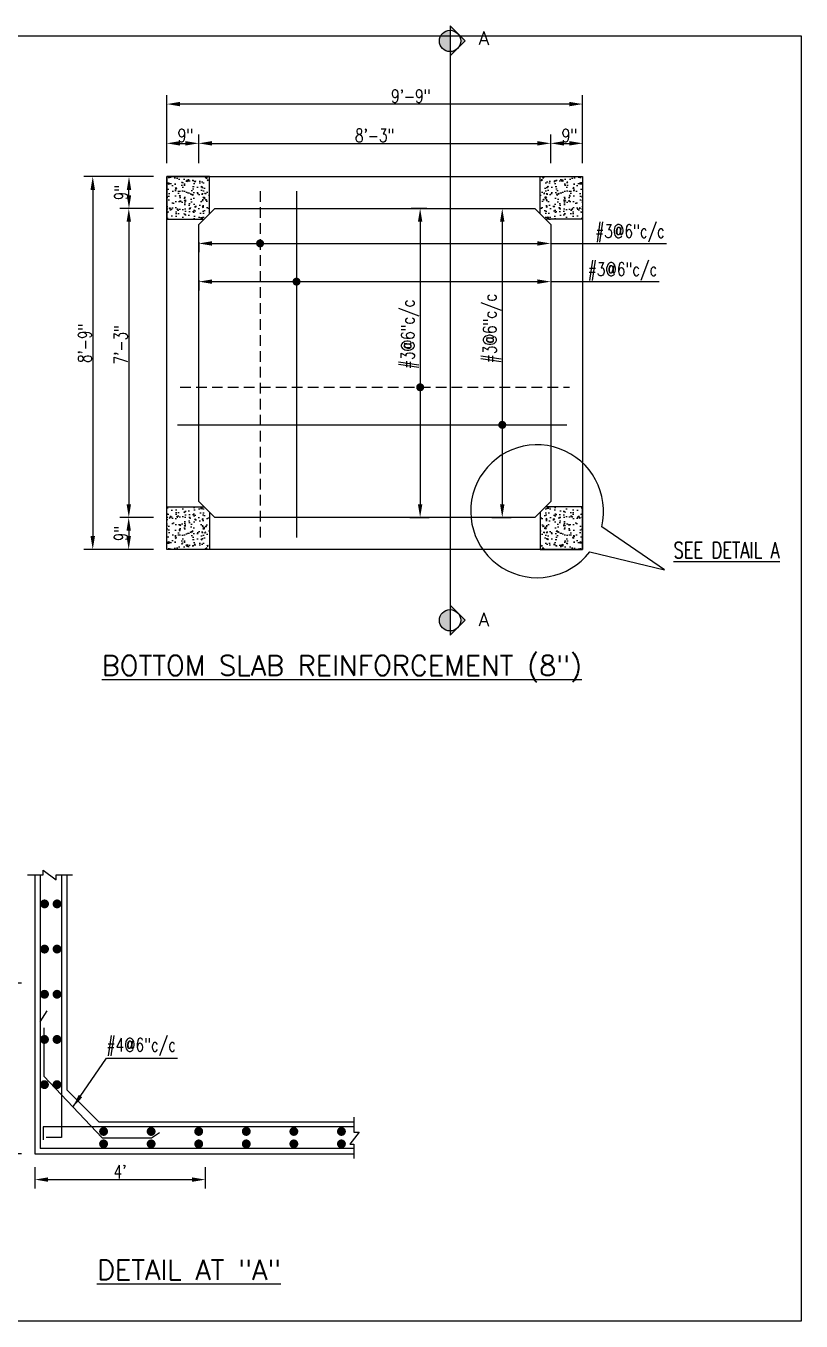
# Model space of a CAD drawing. Header units: inches. Extents: x 25283 to 26425, y 13929 to 14660.
# Drawn here: x 25988 to 26425, y 13929 to 14659 of the extents above; entities that cross this region are included whole.
import ezdxf

# ---------------------------------------------------------------- set-up
doc = ezdxf.new("R2010")
doc.units = ezdxf.units.IN
doc.header["$LTSCALE"] = 4
doc.header["$MEASUREMENT"] = 0
doc.linetypes.add('DASHED', pattern=[0.75, 0.5, -0.25])
for name, color, linetype in [('DIM', 2, 'Continuous'), ('DIM3', 4, 'Continuous'), ('HATCH', 1, 'Continuous'), ('STEEL', 6, 'Continuous'), ('TEXT', 7, 'Continuous'), ('TEXT-DIM', 4, 'Continuous'), ('WALL', 12, 'Continuous')]:
    doc.layers.add(name, color=color, linetype=linetype)
doc.styles.get("Standard").update_dxf_attribs({"font": 'romans.shx', "width": 0.75})
doc.dimstyles.get("Standard").update_dxf_attribs({"dimscale": 6, "dimtxt": 1.5, "dimasz": 1.5, "dimexe": 1, "dimexo": 1.5, "dimgap": 0, "dimtad": 1, "dimdec": 1, "dimzin": 0, "dimdsep": 46, "dimlunit": 4, "dimtxsty": 'Standard', "dimcen": 0.09, "dimclrd": 256, "dimclre": 256, "dimclrt": 256, "dimadec": 0, "dimazin": 0, "dimtfac": 1, "dimtdec": 1, "dimtmove": 0, "dimatfit": 3, "dimfxl": 0, "dimtolj": 1, "dimtzin": 0, "dimlwd": -1, "dimlwe": -1, "dimarcsym": 0})

# ---------------------------------------------------------------- blocks, each defined once
blk = doc.blocks.new('*D3')
at = {"layer": 'Defpoints', "color": 0, "transparency": 16777216}
for p in [(26085.7, 14523.26), (26283.99, 14524.29), (26085.7, 14515.01)]:
    blk.add_point(p, dxfattribs=at)
at = {"layer": 'DIM', "transparency": 16777216}
for p, q in [((26085.7, 14515.76), (26085.7, 14510.01)), ((26093.2, 14515.01), (26276.49, 14515.01)), ((26283.99, 14516.79), (26283.99, 14510.01)), ((26283.99, 14515.01), (26345.04, 14515.01))]:
    blk.add_line(p, q, dxfattribs=at)
for points in [[(26093.2, 14516.26), (26093.2, 14513.76), (26085.7, 14515.01)], [(26276.49, 14516.26), (26276.49, 14513.76), (26283.99, 14515.01)]]:
    blk.add_solid(points, dxfattribs=at)
at = {"layer": 'DIM', "transparency": 16777216, "insert": (26324.42, 14520.72), "char_height": 7.5, "attachment_point": 5}
blk.add_mtext('\\A1;#3@6"c/c', dxfattribs=at)
blk = doc.blocks.new('*D4')
at = {"layer": 'Defpoints', "color": 0, "transparency": 16777216}
for p in [(26238.16, 14556.21), (26243.36, 14382.12), (26256.7, 14382.12)]:
    blk.add_point(p, dxfattribs=at)
at = {"layer": 'DIM', "transparency": 16777216}
for p, q in [((26245.66, 14556.21), (26261.7, 14556.21)), ((26256.7, 14548.71), (26256.7, 14389.62)), ((26250.86, 14382.12), (26261.7, 14382.12))]:
    blk.add_line(p, q, dxfattribs=at)
for points in [[(26255.45, 14548.71), (26257.95, 14548.71), (26256.7, 14556.21)], [(26255.45, 14389.62), (26257.95, 14389.62), (26256.7, 14382.12)]]:
    blk.add_solid(points, dxfattribs=at)
at = {"layer": 'DIM', "transparency": 16777216, "insert": (26250.99, 14488.63), "char_height": 7.5, "attachment_point": 5, "rotation": 90}
blk.add_mtext('\\A1;#3@6"c/c', dxfattribs=at)
blk = doc.blocks.new('*D9')
at = {"layer": 'Defpoints', "color": 0, "transparency": 16777216}
for p in [(26085.7, 14544.78), (26283.99, 14545.54), (26085.7, 14536.53)]:
    blk.add_point(p, dxfattribs=at)
at = {"layer": 'DIM', "transparency": 16777216}
for p, q in [((26085.7, 14537.28), (26085.7, 14531.53)), ((26093.2, 14536.53), (26276.49, 14536.53)), ((26283.99, 14538.04), (26283.99, 14531.53)), ((26283.99, 14536.53), (26349.25, 14536.53))]:
    blk.add_line(p, q, dxfattribs=at)
for points in [[(26093.2, 14537.78), (26093.2, 14535.28), (26085.7, 14536.53)], [(26276.49, 14537.78), (26276.49, 14535.28), (26283.99, 14536.53)]]:
    blk.add_solid(points, dxfattribs=at)
at = {"layer": 'DIM', "transparency": 16777216, "insert": (26328.63, 14542.24), "char_height": 7.5, "attachment_point": 5}
blk.add_mtext('\\A1;#3@6"c/c', dxfattribs=at)
blk = doc.blocks.new('*D10')
at = {"layer": 'Defpoints', "color": 0, "transparency": 16777216}
for p in [(26221.67, 14556.21), (26197.11, 14382.12), (26210.45, 14382.12)]:
    blk.add_point(p, dxfattribs=at)
at = {"layer": 'DIM', "transparency": 16777216}
for p, q in [((26214.17, 14556.21), (26205.45, 14556.21)), ((26210.45, 14548.71), (26210.45, 14389.62)), ((26204.61, 14382.12), (26215.45, 14382.12))]:
    blk.add_line(p, q, dxfattribs=at)
for points in [[(26209.2, 14548.71), (26211.7, 14548.71), (26210.45, 14556.21)], [(26209.2, 14389.62), (26211.7, 14389.62), (26210.45, 14382.12)]]:
    blk.add_solid(points, dxfattribs=at)
at = {"layer": 'DIM', "transparency": 16777216, "insert": (26204.74, 14485.33), "char_height": 7.5, "attachment_point": 5, "rotation": 90}
blk.add_mtext('\\A1;#3@6"c/c', dxfattribs=at)
blk = doc.blocks.new('*D25')
at = {"layer": 'Defpoints', "color": 0, "transparency": 16777216}
for p in [(26067.7, 14615.04), (26067.7, 14574.21), (26301.99, 14574.21)]:
    blk.add_point(p, dxfattribs=at)
at = {"layer": 'DIM', "transparency": 16777216}
for p, q in [((26067.7, 14581.71), (26067.7, 14620.04)), ((26301.99, 14581.71), (26301.99, 14620.04)), ((26294.49, 14615.04), (26075.2, 14615.04))]:
    blk.add_line(p, q, dxfattribs=at)
for points in [[(26075.2, 14616.29), (26075.2, 14613.79), (26067.7, 14615.04)], [(26294.49, 14616.29), (26294.49, 14613.79), (26301.99, 14615.04)]]:
    blk.add_solid(points, dxfattribs=at)
at = {"layer": 'DIM', "transparency": 16777216, "insert": (26205.17, 14619.5), "char_height": 7.5, "attachment_point": 5}
blk.add_mtext('\\A1;9\'-9"', dxfattribs=at)
blk = doc.blocks.new('*D24')
at = {"layer": 'Defpoints', "color": 0, "transparency": 16777216}
for p in [(26067.7, 14574.21), (26026.03, 14364.12), (26067.7, 14364.12)]:
    blk.add_point(p, dxfattribs=at)
at = {"layer": 'DIM', "transparency": 16777216}
for p, q in [((26060.2, 14574.21), (26021.03, 14574.21)), ((26026.03, 14566.71), (26026.03, 14371.62)), ((26060.2, 14364.12), (26021.03, 14364.12))]:
    blk.add_line(p, q, dxfattribs=at)
for points in [[(26024.78, 14566.71), (26027.28, 14566.71), (26026.03, 14574.21)], [(26024.78, 14371.62), (26027.28, 14371.62), (26026.03, 14364.12)]]:
    blk.add_solid(points, dxfattribs=at)
at = {"layer": 'DIM', "transparency": 16777216, "insert": (26021.57, 14480.28), "char_height": 7.5, "attachment_point": 5, "rotation": 90}
blk.add_mtext('\\A1;8\'-9"', dxfattribs=at)
blk = doc.blocks.new('*D31')
at = {"layer": 'Defpoints', "color": 0, "transparency": 16777216}
for p in [(26085.7, 14592.92), (26067.7, 14574.21), (26085.7, 14574.21)]:
    blk.add_point(p, dxfattribs=at)
at = {"layer": 'DIM', "transparency": 16777216}
for p, q in [((26067.7, 14581.71), (26067.7, 14597.92)), ((26085.7, 14581.71), (26085.7, 14597.92)), ((26075.2, 14592.92), (26078.2, 14592.92))]:
    blk.add_line(p, q, dxfattribs=at)
for points in [[(26075.2, 14594.17), (26075.2, 14591.67), (26067.7, 14592.92)], [(26078.2, 14594.17), (26078.2, 14591.67), (26085.7, 14592.92)]]:
    blk.add_solid(points, dxfattribs=at)
at = {"layer": 'DIM', "transparency": 16777216, "insert": (26078.2, 14597.38), "char_height": 7.5, "attachment_point": 5}
blk.add_mtext('\\A1;9"', dxfattribs=at)
blk = doc.blocks.new('*D32')
at = {"layer": 'Defpoints', "color": 0, "transparency": 16777216}
for p in [(26283.99, 14592.92), (26085.7, 14574.21), (26283.99, 14574.21)]:
    blk.add_point(p, dxfattribs=at)
at = {"layer": 'DIM', "transparency": 16777216}
for p, q in [((26085.7, 14581.71), (26085.7, 14597.92)), ((26283.99, 14581.71), (26283.99, 14597.92)), ((26093.2, 14592.92), (26276.49, 14592.92))]:
    blk.add_line(p, q, dxfattribs=at)
for points in [[(26093.2, 14594.17), (26093.2, 14591.67), (26085.7, 14592.92)], [(26276.49, 14594.17), (26276.49, 14591.67), (26283.99, 14592.92)]]:
    blk.add_solid(points, dxfattribs=at)
at = {"layer": 'DIM', "transparency": 16777216, "insert": (26184.84, 14597.38), "char_height": 7.5, "attachment_point": 5}
blk.add_mtext('\\A1;8\'-3"', dxfattribs=at)
blk = doc.blocks.new('*D33')
at = {"layer": 'Defpoints', "color": 0, "transparency": 16777216}
for p in [(26301.99, 14592.92), (26283.99, 14574.21), (26301.99, 14574.21)]:
    blk.add_point(p, dxfattribs=at)
at = {"layer": 'DIM', "transparency": 16777216}
for p, q in [((26283.99, 14581.71), (26283.99, 14597.92)), ((26301.99, 14581.71), (26301.99, 14597.92)), ((26291.49, 14592.92), (26294.49, 14592.92))]:
    blk.add_line(p, q, dxfattribs=at)
for points in [[(26291.49, 14594.17), (26291.49, 14591.67), (26283.99, 14592.92)], [(26294.49, 14594.17), (26294.49, 14591.67), (26301.99, 14592.92)]]:
    blk.add_solid(points, dxfattribs=at)
at = {"layer": 'DIM', "transparency": 16777216, "insert": (26294.49, 14597.38), "char_height": 7.5, "attachment_point": 5}
blk.add_mtext('\\A1;9"', dxfattribs=at)
blk = doc.blocks.new('*D34')
at = {"layer": 'Defpoints', "color": 0, "transparency": 16777216}
for p in [(26067.7, 14556.21), (26046.34, 14382.12), (26067.7, 14382.12)]:
    blk.add_point(p, dxfattribs=at)
at = {"layer": 'DIM', "transparency": 16777216}
for p, q in [((26060.2, 14556.21), (26041.34, 14556.21)), ((26046.34, 14548.71), (26046.34, 14389.62)), ((26060.2, 14382.12), (26041.34, 14382.12))]:
    blk.add_line(p, q, dxfattribs=at)
for points in [[(26045.09, 14548.71), (26047.59, 14548.71), (26046.34, 14556.21)], [(26045.09, 14389.62), (26047.59, 14389.62), (26046.34, 14382.12)]]:
    blk.add_solid(points, dxfattribs=at)
at = {"layer": 'DIM', "transparency": 16777216, "insert": (26041.87, 14479.44), "char_height": 7.5, "attachment_point": 5, "rotation": 90}
blk.add_mtext('\\A1;7\'-3"', dxfattribs=at)
blk = doc.blocks.new('*D36')
at = {"layer": 'Defpoints', "color": 0, "transparency": 16777216}
for p in [(26067.7, 14382.12), (26046.27, 14364.12), (26067.7, 14364.12)]:
    blk.add_point(p, dxfattribs=at)
at = {"layer": 'DIM', "transparency": 16777216}
for p, q in [((26060.2, 14382.12), (26041.27, 14382.12)), ((26046.27, 14374.62), (26046.27, 14371.62)), ((26060.2, 14364.12), (26041.27, 14364.12))]:
    blk.add_line(p, q, dxfattribs=at)
for points in [[(26045.02, 14374.62), (26047.52, 14374.62), (26046.27, 14382.12)], [(26045.02, 14371.62), (26047.52, 14371.62), (26046.27, 14364.12)]]:
    blk.add_solid(points, dxfattribs=at)
at = {"layer": 'DIM', "transparency": 16777216, "insert": (26041.81, 14373.12), "char_height": 7.5, "attachment_point": 5, "rotation": 90}
blk.add_mtext('\\A1;9"', dxfattribs=at)
blk = doc.blocks.new('*D35')
at = {"layer": 'Defpoints', "color": 0, "transparency": 16777216}
for p in [(26046.44, 14574.21), (26067.7, 14574.21), (26067.7, 14556.21)]:
    blk.add_point(p, dxfattribs=at)
at = {"layer": 'DIM', "transparency": 16777216}
for p, q in [((26060.2, 14574.21), (26041.44, 14574.21)), ((26046.44, 14563.71), (26046.44, 14566.71)), ((26060.2, 14556.21), (26041.44, 14556.21))]:
    blk.add_line(p, q, dxfattribs=at)
for points in [[(26045.19, 14566.71), (26047.69, 14566.71), (26046.44, 14574.21)], [(26045.19, 14563.71), (26047.69, 14563.71), (26046.44, 14556.21)]]:
    blk.add_solid(points, dxfattribs=at)
at = {"layer": 'DIM', "transparency": 16777216, "insert": (26041.97, 14565.21), "char_height": 7.5, "attachment_point": 5, "rotation": 90}
blk.add_mtext('\\A1;9"', dxfattribs=at)
blk = doc.blocks.new('*D37')
at = {"layer": 'Defpoints', "color": 0, "transparency": 16777216}
for p in [(25974.48, 14119.71), (25993.4, 14119.71), (25993.4, 14023.71)]:
    blk.add_point(p, dxfattribs=at)
at = {"layer": 'DIM', "transparency": 16777216}
for p, q in [((25985.9, 14119.71), (25969.48, 14119.71)), ((25974.48, 14031.21), (25974.48, 14112.21)), ((25985.9, 14023.71), (25969.48, 14023.71))]:
    blk.add_line(p, q, dxfattribs=at)
for points in [[(25973.23, 14112.21), (25975.73, 14112.21), (25974.48, 14119.71)], [(25973.23, 14031.21), (25975.73, 14031.21), (25974.48, 14023.71)]]:
    blk.add_solid(points, dxfattribs=at)
at = {"layer": 'DIM', "transparency": 16777216, "insert": (25970.02, 14071.71), "char_height": 7.5, "attachment_point": 5, "rotation": 90}
blk.add_mtext("\\A1;4'", dxfattribs=at)
blk = doc.blocks.new('*D38')
at = {"layer": 'Defpoints', "color": 0, "transparency": 16777216}
for p in [(25993.4, 14023.71), (26089.4, 14023.71), (26089.4, 14009.11)]:
    blk.add_point(p, dxfattribs=at)
at = {"layer": 'DIM', "transparency": 16777216}
for p, q in [((25993.4, 14016.21), (25993.4, 14004.11)), ((26089.4, 14016.21), (26089.4, 14004.11)), ((26000.9, 14009.11), (26081.9, 14009.11))]:
    blk.add_line(p, q, dxfattribs=at)
for points in [[(26000.9, 14010.36), (26000.9, 14007.86), (25993.4, 14009.11)], [(26081.9, 14010.36), (26081.9, 14007.86), (26089.4, 14009.11)]]:
    blk.add_solid(points, dxfattribs=at)
at = {"layer": 'DIM', "transparency": 16777216, "insert": (26041.4, 14013.57), "char_height": 7.5, "attachment_point": 5}
blk.add_mtext("\\A1;4'", dxfattribs=at)

msp = doc.modelspace()

# ---------------------------------------------------------------- hatches: boundary and pattern name
at = {"layer": 'HATCH'}
h = msp.add_hatch(dxfattribs=at)
h.set_pattern_fill('AR-CONC', color=256, style=0)
h.set_pattern_definition([(310, (-121.9055, 30240.092), (7.1726018, 0.6275213), [0.75, -8.25]), (5, (-121.9055, 30240.092), (-1.3875133, -7.5219213), [0.6, -6.6]), (259.5486, (-121.308, 30240.144), (5.7850938, -6.8943954), [0.6374019, -7.0114211]), (313.8158, (-121.9055, 30238.092), (10.6724105, 1.6551901), [1.125, -12.375]), (263.3644, (-121.016, 30238.23), (9.346627, -9.7411787), [0.956103, -10.51713]), (8.8158, (-121.905, 30238.092), (9.3466195, -9.741186), [0.9, -9.9]), (339, (-120.9055, 30238.592), (5.9690705, 4.0261889), [0.75, -8.25]), (34, (-120.9055, 30238.592), (2.4331533, -7.2515005), [0.6, -6.6]), (288.5486, (-120.408, 30238.9274), (8.4022263, -3.225305), [0.6374019, -7.0114211]), (322.5, (-121.9055, 30240.0919), (0.12159855, -3.32893854), [0, -6.52, 0, -6.7, 0, -6.625]), (352.5, (-121.9055, 30240.092), (2.63069537, -3.9441171), [0, -3.82, 0, -6.37, 0, -2.525]), (32.5, (-124.1355, 30240.0919), (5.33822436, 0.22554872), [0, -2.5, 0, -7.8, 0, -10.35]), (42.5, (-125.1355, 30240.092), (5.8318617, -1.0010498), [0, -3.25, 0, -5.18, 0, -7.35])])
h.paths.add_polyline_path([(26091.7, 14574.21), (26091.7, 14550.21), (26067.7, 14550.21), (26067.7, 14574.21)])
h = msp.add_hatch(dxfattribs=at)
h.set_pattern_fill('AR-CONC', color=256, style=0)
h.set_pattern_definition([(230, (52491.593, 30240.092), (-7.1726018, 0.6275213), [0.75, -8.25]), (175, (52491.593, 30240.092), (1.3875133, -7.5219213), [0.6, -6.6]), (280.4514, (52490.995, 30240.144), (-5.7850938, -6.8943954), [0.6374019, -7.0114211]), (226.1842, (52491.593, 30238.092), (-10.6724105, 1.6551901), [1.125, -12.375]), (276.6356, (52490.704, 30238.23), (-9.346627, -9.7411787), [0.956103, -10.51713]), (171.1842, (52491.593, 30238.092), (-9.3466195, -9.741186), [0.9, -9.9]), (201, (52490.593, 30238.592), (-5.9690705, 4.0261889), [0.75, -8.25]), (146, (52490.593, 30238.592), (-2.4331533, -7.2515005), [0.6, -6.6]), (251.4514, (52490.0956, 30238.9274), (-8.4022263, -3.225305), [0.6374019, -7.0114211]), (217.5, (52491.593, 30240.0919), (-0.12159855, -3.32893854), [0, -6.52, 0, -6.7, 0, -6.625]), (187.5, (52491.593, 30240.092), (-2.63069537, -3.9441171), [0, -3.82, 0, -6.37, 0, -2.525]), (147.5, (52493.823, 30240.0919), (-5.33822436, 0.22554872), [0, -2.5, 0, -7.8, 0, -10.35]), (137.5, (52494.823, 30240.092), (-5.8318617, -1.0010498), [0, -3.25, 0, -5.18, 0, -7.35])])
h.paths.add_polyline_path([(26277.99, 14574.21), (26277.99, 14550.21), (26301.99, 14550.21), (26301.99, 14574.21)])
h = msp.add_hatch(dxfattribs=at)
h.set_pattern_fill('AR-CONC', color=256, style=0)
h.set_pattern_definition([(50, (-121.9055, -1301.768), (7.1726018, -0.6275213), [0.75, -8.25]), (355, (-121.9055, -1301.768), (-1.3875133, 7.5219213), [0.6, -6.6]), (100.4514, (-121.308, -1301.8205), (5.7850938, 6.8943954), [0.6374019, -7.0114211]), (46.1842, (-121.9055, -1299.768), (10.6724105, -1.6551901), [1.125, -12.375]), (96.6356, (-121.016, -1299.906), (9.346627, 9.7411787), [0.956103, -10.51713]), (351.1842, (-121.905, -1299.768), (9.3466195, 9.741186), [0.9, -9.9]), (21, (-120.9055, -1300.268), (5.9690705, -4.0261889), [0.75, -8.25]), (326, (-120.9055, -1300.268), (2.4331533, 7.2515005), [0.6, -6.6]), (71.4514, (-120.408, -1300.604), (8.4022263, 3.225305), [0.6374019, -7.0114211]), (37.5, (-121.9055, -1301.7682), (0.12159855, 3.32893854), [0, -6.52, 0, -6.7, 0, -6.625]), (7.5, (-121.9055, -1301.7682), (2.63069537, 3.9441171), [0, -3.82, 0, -6.37, 0, -2.525]), (327.5, (-124.1355, -1301.7682), (5.33822436, -0.22554872), [0, -2.5, 0, -7.8, 0, -10.35]), (317.5, (-125.1355, -1301.7682), (5.8318617, 1.0010498), [0, -3.25, 0, -5.18, 0, -7.35])])
h.paths.add_polyline_path([(26091.7, 14364.12), (26091.7, 14388.12), (26067.7, 14388.12), (26067.7, 14364.12)])
h = msp.add_hatch(dxfattribs=at)
h.set_pattern_fill('AR-CONC', color=256, style=0)
h.set_pattern_definition([(130, (52491.593, -1301.768), (-7.1726018, -0.6275213), [0.75, -8.25]), (185, (52491.593, -1301.768), (1.3875133, 7.5219213), [0.6, -6.6]), (79.5486, (52490.995, -1301.8205), (-5.7850938, 6.8943954), [0.6374019, -7.0114211]), (133.8158, (52491.593, -1299.768), (-10.6724105, -1.6551901), [1.125, -12.375]), (83.3644, (52490.704, -1299.906), (-9.346627, 9.7411787), [0.956103, -10.51713]), (188.8158, (52491.593, -1299.768), (-9.3466195, 9.741186), [0.9, -9.9]), (159, (52490.593, -1300.268), (-5.9690705, -4.0261889), [0.75, -8.25]), (214, (52490.593, -1300.268), (-2.4331533, 7.2515005), [0.6, -6.6]), (108.5486, (52490.0956, -1300.604), (-8.4022263, 3.225305), [0.6374019, -7.0114211]), (142.5, (52491.593, -1301.7682), (-0.12159855, 3.32893854), [0, -6.52, 0, -6.7, 0, -6.625]), (172.5, (52491.593, -1301.7682), (-2.63069537, 3.9441171), [0, -3.82, 0, -6.37, 0, -2.525]), (212.5, (52493.823, -1301.7682), (-5.33822436, -0.22554872), [0, -2.5, 0, -7.8, 0, -10.35]), (222.5, (52494.823, -1301.7682), (-5.8318617, 1.0010498), [0, -3.25, 0, -5.18, 0, -7.35])])
h.paths.add_polyline_path([(26277.99, 14364.12), (26277.99, 14388.12), (26301.99, 14388.12), (26301.99, 14364.12)])
at = {"layer": 'TEXT'}
h = msp.add_hatch(color=256, dxfattribs=at)
h.paths.add_polyline_path([(26231.84, 14654.52), (26235.74, 14650.63), (26231.84, 14646.73, 0.36906)])
h.paths.add_polyline_path([(26231.18, 14655.19, 0.178641), (26227.28, 14656.63), (26227.28, 14659.08)])
h.paths.add_polyline_path([(26227.28, 14644.63, 0.178641), (26231.18, 14646.06), (26227.28, 14642.17)])
h.paths.add_polyline_path([(26227.28, 14644.63, -1), (26227.28, 14656.63)])
h = msp.add_hatch(color=256, dxfattribs=at)
h.paths.add_polyline_path([(26231.84, 14328.12), (26235.74, 14324.23), (26231.84, 14320.33, 0.36906)])
h.paths.add_polyline_path([(26231.18, 14328.79, 0.178641), (26227.28, 14330.23), (26227.28, 14332.69)])
h.paths.add_polyline_path([(26227.28, 14318.23, 0.178641), (26231.18, 14319.67), (26227.28, 14315.77)])
h.paths.add_polyline_path([(26227.28, 14318.23, -1), (26227.28, 14330.23)])

# ---------------------------------------------------------------- linework, layer by layer
for p in [(26227.28, 14659.08), (26227.28, 14642.17)]:
    msp.add_line(p, (26235.74, 14650.63))
msp.add_lwpolyline([(25282.81, 14653.42), (26425.03, 14653.42), (26425.03, 13929.4), (25282.81, 13929.4)], close=True)
msp.add_circle((26227.28, 14650.63), 6)
at = {"layer": 'STEEL', "linetype": 'DASHED', "ltscale": 3}
for p, q in [((26120.28, 14565.92), (26120.28, 14370.82)), ((26075.2, 14455.49), (26294.49, 14455.49))]:
    msp.add_line(p, q, dxfattribs=at)
at = {"layer": 'STEEL', "linetype": 'ByBlock'}
for p, q in [((26140.81, 14565.92), (26140.81, 14370.82)), ((26073.7, 14434.31), (26292.99, 14434.31))]:
    msp.add_line(p, q, dxfattribs=at)
at = {"layer": 'STEEL'}
for p, q in [((25996.4, 14180.76), (25996.4, 14026.63)), ((26008.4, 14180.76), (26008.4, 14032.79)), ((25996.4, 14098.03), (26000.41, 14104.26)), ((25998.51, 14094.53), (25998.51, 14067.34)), ((25998.51, 14067.34), (26031.27, 14032.65)), ((26173.08, 14038.76), (25998.06, 14038.76)), ((25998.06, 14038.76), (25998.06, 14031.43)), ((26008.4, 14032.79), (25999.75, 14032.79)), ((26031.27, 14032.65), (26059.2, 14032.65)), ((26059.2, 14032.65), (26063.6, 14035.72)), ((26173.08, 14026.63), (25996.4, 14026.63))]:
    msp.add_line(p, q, dxfattribs=at)
at = {"layer": 'STEEL', "const_width": 2.5}
for points in [[(26119.28, 14536.53, 1), (26121.28, 14536.53, 1)], [(26139.81, 14515.01, 1), (26141.81, 14515.01, 1)], [(26209.45, 14455.49, 1), (26211.45, 14455.49, 1)], [(26255.7, 14434.31, 1), (26257.7, 14434.31, 1)], [(26000.12, 14164.44, -1), (25997.62, 14164.44, -1)], [(26004.67, 14164.44, 1), (26007.17, 14164.44, 1)], [(26000.11, 14138.98, -1), (25997.61, 14138.98, -1)], [(26004.66, 14138.98, 1), (26007.16, 14138.98, 1)], [(26000.09, 14113.53, -1), (25997.59, 14113.53, -1)], [(26004.65, 14113.53, 1), (26007.15, 14113.53, 1)], [(26000.08, 14088.08, -1), (25997.58, 14088.08, -1)], [(26004.63, 14088.08, 1), (26007.13, 14088.08, 1)], [(26000.06, 14062.62, -1), (25997.56, 14062.62, -1)], [(26004.62, 14062.62, 1), (26007.12, 14062.62, 1)], [(26030.87, 14036.24, 1), (26033.37, 14036.24, 1)], [(26057.66, 14036.24, 1), (26060.16, 14036.24, 1)], [(26084.46, 14036.24, 1), (26086.96, 14036.24, 1)], [(26111.25, 14036.24, 1), (26113.75, 14036.24, 1)], [(26138.05, 14036.24, 1), (26140.55, 14036.24, 1)], [(26164.85, 14036.24, 1), (26167.35, 14036.24, 1)], [(26030.87, 14029.23, -1), (26033.37, 14029.23, -1)], [(26057.66, 14029.23, -1), (26060.16, 14029.23, -1)], [(26084.46, 14029.23, -1), (26086.96, 14029.23, -1)], [(26111.25, 14029.23, -1), (26113.75, 14029.23, -1)], [(26138.05, 14029.23, -1), (26140.55, 14029.23, -1)], [(26164.85, 14029.23, -1), (26167.35, 14029.23, -1)]]:
    msp.add_lwpolyline(points, format="xyb", close=True, dxfattribs=at)
at = {"layer": 'TEXT'}
for p, q in [((26227.28, 14659.08), (26227.28, 14315.77)), ((26227.28, 14332.69), (26235.74, 14324.23)), ((26227.28, 14315.77), (26235.74, 14324.23))]:
    msp.add_line(p, q, dxfattribs=at)
msp.add_circle((26227.28, 14324.23), 6, dxfattribs=at)
at = {"layer": 'TEXT-DIM'}
for p, q in [((26348.1, 14352.6), (26312.71, 14376.81)), ((26305.95, 14362.75), (26348.1, 14352.6))]:
    msp.add_line(p, q, dxfattribs=at)
msp.add_arc((26276.34, 14385.64), 37.42, 346.34156, 322.2898, dxfattribs=at)
at = {"layer": 'WALL'}
for p, q in [((26091.7, 14574.21), (26067.7, 14574.21)), ((26067.7, 14574.21), (26067.7, 14550.21)), ((26091.7, 14553.21), (26091.7, 14574.21)), ((26277.99, 14574.21), (26301.99, 14574.21)), ((26277.99, 14553.21), (26277.99, 14574.21)), ((26301.99, 14574.21), (26301.99, 14550.21)), ((26067.7, 14550.21), (26088.7, 14550.21)), ((26085.7, 14547.21), (26094.7, 14556.21)), ((26094.7, 14556.21), (26274.99, 14556.21)), ((26274.99, 14556.21), (26283.99, 14547.21)), ((26301.99, 14550.21), (26280.99, 14550.21)), ((26085.7, 14391.12), (26085.7, 14547.21)), ((26283.99, 14547.21), (26283.99, 14391.12)), ((26094.7, 14382.12), (26085.7, 14391.12)), ((26274.99, 14382.12), (26283.99, 14391.12)), ((26067.7, 14388.12), (26088.7, 14388.12)), ((26067.7, 14364.12), (26067.7, 14388.12)), ((26091.7, 14385.12), (26091.7, 14364.12)), ((26277.99, 14385.12), (26277.99, 14364.12)), ((26301.99, 14388.12), (26280.99, 14388.12)), ((26301.99, 14364.12), (26301.99, 14388.12)), ((26274.99, 14382.12), (26094.7, 14382.12)), ((26091.7, 14364.12), (26067.7, 14364.12)), ((26277.99, 14364.12), (26301.99, 14364.12)), ((25993.4, 14180.76), (25993.4, 14023.71)), ((26011.4, 14180.76), (26011.4, 14059.71)), ((26011.4, 14059.71), (26029.4, 14041.71)), ((26029.4, 14041.71), (26173.08, 14041.71)), ((25993.4, 14023.71), (26173.08, 14023.71))]:
    msp.add_line(p, q, dxfattribs=at)
at = {"layer": 'WALL', "color": 1}
for p, q in [((25989.36, 14180.76), (25998.04, 14180.76)), ((25998.04, 14180.76), (25998.04, 14183.36)), ((25998.04, 14183.36), (26005.41, 14177.97)), ((26005.41, 14180.76), (26014.69, 14180.76)), ((26005.41, 14177.97), (26005.41, 14180.76)), ((26173.08, 14044.27), (26173.08, 14035.92)), ((26176.08, 14035.92), (26170.75, 14029.11)), ((26173.08, 14035.92), (26176.08, 14035.92)), ((26170.75, 14029.11), (26173.08, 14029.11)), ((26173.08, 14029.11), (26173.08, 14021.08))]:
    msp.add_line(p, q, dxfattribs=at)
at = {"layer": 'WALL'}
msp.add_lwpolyline([(26067.7, 14574.21), (26301.99, 14574.21), (26301.99, 14364.12), (26067.7, 14364.12)], close=True, dxfattribs=at)

# ---------------------------------------------------------------- texts
at = {"layer": 'TEXT'}
for s, height, p in [('A ', 7.5, (26243.42, 14648.39)), ('A ', 7.5, (26243.42, 14320.98)), ('%%UBOTTOM SLAB REINFORCEMENT (8")', 11.25, (26031.09, 14293.06, 21)), ('%%UDETAIL AT "A"', 11.25, (26028.38, 13952.61))]:
    msp.add_text(s, height=height, dxfattribs=at).set_placement(p)
at = {"layer": 'TEXT', "insert": (26053.3, 14083.81), "char_height": 7.5, "attachment_point": 5}
msp.add_mtext('#4@6"c/c', dxfattribs=at)
at = {"layer": 'TEXT-DIM', "insert": (26383.12, 14363.71), "char_height": 9, "attachment_point": 5}
msp.add_mtext('{\\LSEE DETAIL A}', dxfattribs=at)

# ---------------------------------------------------------------- dimensions: what is measured, and where the dimension line sits
at = {"layer": 'DIM'}
for base, p1, p2, picture, middle in [((26067.7, 14615.04), (26301.99, 14574.21), (26067.7, 14574.21), '*D25', (26205.17, 14615.04)), ((26085.7, 14592.92), (26067.7, 14574.21), (26085.7, 14574.21), '*D31', (26078.2, 14592.92)), ((26301.99, 14592.92), (26283.99, 14574.21), (26301.99, 14574.21), '*D33', (26294.49, 14592.92))]:
    dim = msp.add_linear_dim(base=base, p1=p1, p2=p2, dimstyle='Standard', override={"dimscale": 5, "dimlfac": 0.5, "dimfxl": 3, "dimarcsym": 1}, dxfattribs=at)
    dim.commit()
    dim.dimension.update_dxf_attribs({"geometry": picture, "text_midpoint": middle, "dimtype": 160})
for base, p1, p2, picture, middle in [((26283.99, 14592.92), (26085.7, 14574.21), (26283.99, 14574.21), '*D32', (26184.84, 14597.38)), ((26089.4, 14009.11), (25993.4, 14023.71), (26089.4, 14023.71), '*D38', (26041.4, 14013.57))]:
    dim = msp.add_linear_dim(base=base, p1=p1, p2=p2, dimstyle='Standard', override={"dimscale": 5, "dimlfac": 0.5, "dimfxl": 3, "dimarcsym": 1}, dxfattribs=at)
    dim.commit()
    dim.dimension.update_dxf_attribs({"geometry": picture, "text_midpoint": middle})
for base, p1, p2, picture, middle in [((26026.03, 14364.12), (26067.7, 14574.21), (26067.7, 14364.12), '*D24', (26026.03, 14480.28)), ((26046.34, 14382.12), (26067.7, 14556.21), (26067.7, 14382.12), '*D34', (26046.34, 14479.44))]:
    dim = msp.add_linear_dim(base=base, p1=p1, p2=p2, angle=90, dimstyle='Standard', override={"dimscale": 5, "dimlfac": 0.5, "dimfxl": 3, "dimarcsym": 1}, dxfattribs=at)
    dim.commit()
    dim.dimension.update_dxf_attribs({"geometry": picture, "text_midpoint": middle, "dimtype": 160})
for base, p1, p2, picture, middle in [((26046.44, 14574.21), (26067.7, 14556.21), (26067.7, 14574.21), '*D35', (26041.97, 14565.21)), ((26046.27, 14364.12), (26067.7, 14382.12), (26067.7, 14364.12), '*D36', (26041.81, 14373.12)), ((25974.48, 14119.71), (25993.4, 14023.71), (25993.4, 14119.71), '*D37', (25970.02, 14071.71))]:
    dim = msp.add_linear_dim(base=base, p1=p1, p2=p2, angle=90, dimstyle='Standard', override={"dimscale": 5, "dimlfac": 0.5, "dimfxl": 3, "dimarcsym": 1}, dxfattribs=at)
    dim.commit()
    dim.dimension.update_dxf_attribs({"geometry": picture, "text_midpoint": middle})
for base, p1, p2, angle, picture, middle in [((26210.45, 14382.12), (26221.67, 14556.21), (26197.11, 14382.12), 270, '*D10', (26210.45, 14485.33)), ((26256.7, 14382.12), (26238.16, 14556.21), (26243.36, 14382.12), 270, '*D4', (26256.7, 14488.63)), ((26085.7, 14536.53), (26283.99, 14545.54), (26085.7, 14544.78), 180, '*D9', (26328.63, 14536.53)), ((26085.7, 14515.01), (26283.99, 14524.29), (26085.7, 14523.26), 180, '*D3', (26324.42, 14515.01))]:
    dim = msp.add_linear_dim(base=base, p1=p1, p2=p2, angle=angle, text='#3@6"c/c', dimstyle='Standard', override={"dimscale": 5, "dimfxl": 3, "dimarcsym": 1}, dxfattribs=at)
    dim.commit()
    dim.dimension.update_dxf_attribs({"geometry": picture, "text_midpoint": middle, "dimtype": 160})

# ---------------------------------------------------------------- leaders
at = {"layer": 'DIM3'}
msp.add_leader([(26014.89, 14049.99), (26033.76, 14077.6), (26073.67, 14077.6)], dimstyle='Standard', override={"dimscale": 5, "dimfxl": 3, "dimarcsym": 1}, dxfattribs=at)

doc.saveas('drawing.dxf')
